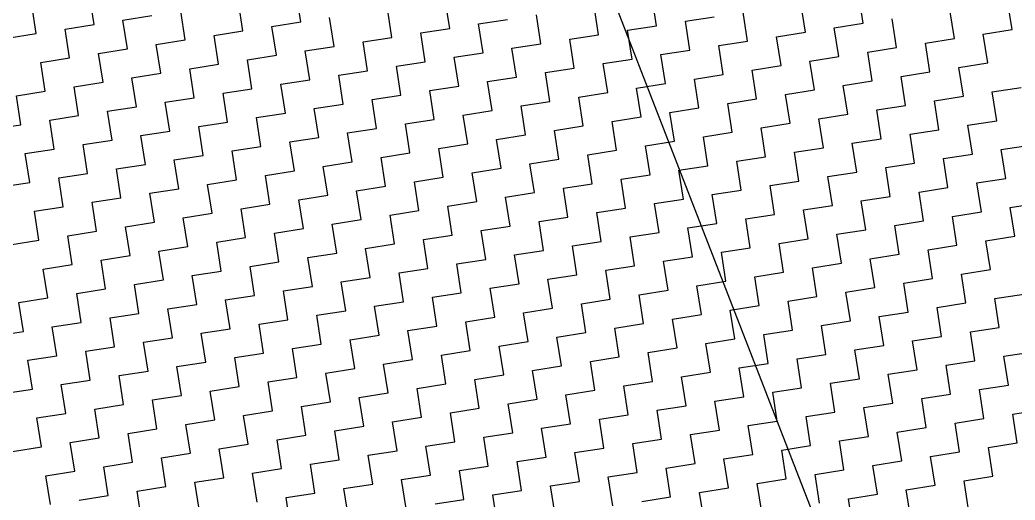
# Model space of a CAD drawing. Header units: metres. Extents: x 288492 to 290465, y 1999120 to 2001541.
# Drawn here: x 289925 to 290093.8, y 1999848.5 to 1999930 of the extents above; entities that cross this region are included whole.
import ezdxf

# ---------------------------------------------------------------- set-up
doc = ezdxf.new("R2010")
doc.units = ezdxf.units.M
doc.header["$MEASUREMENT"] = 0
doc.layers.add('POLY_HATCH', color=12, linetype='Continuous')
doc.layers.add('POLY_PARCEL', color=6, linetype='Continuous')

# ---------------------------------------------------------------- blocks, each defined once
blk = doc.blocks.new('25')
at = {"layer": 'POLY_HATCH', "linetype": 'Continuous'}
for p, q in [((289957.14, 1999895.58), (289956.38, 1999900.64)), ((289993.31, 1999895.89), (289992.54, 1999900.95)), ((290091.68, 1999895.3), (290090.91, 1999900.35)), ((289947.03, 1999894.05), (289946.26, 1999899.1)), ((289983.19, 1999894.36), (289982.43, 1999899.42)), ((290019.35, 1999894.67), (290018.59, 1999899.73)), ((290045.4, 1999893.45), (290044.64, 1999898.51)), ((290055.52, 1999894.98), (290054.75, 1999900.04)), ((290081.56, 1999893.76), (290080.8, 1999898.82)), ((290117.73, 1999894.07), (290116.96, 1999899.13)), ((289962.2, 1999896.35), (289967.26, 1999897.12)), ((289973.08, 1999892.83), (289972.31, 1999897.88)), ((290009.24, 1999893.14), (290008.47, 1999898.19)), ((290035.29, 1999891.92), (290034.52, 1999896.97)), ((290071.45, 1999892.23), (290070.69, 1999897.28)), ((290107.61, 1999892.54), (290106.85, 1999897.6)), ((289952.09, 1999894.82), (289957.14, 1999895.58)), ((289962.97, 1999891.29), (289962.2, 1999896.35)), ((289988.25, 1999895.13), (289993.31, 1999895.89)), ((289989.02, 1999890.07), (289988.25, 1999895.13)), ((289999.13, 1999891.6), (289998.36, 1999896.66)), ((290024.41, 1999895.44), (290029.47, 1999896.21)), ((290025.18, 1999890.38), (290024.41, 1999895.44)), ((290060.57, 1999895.75), (290065.63, 1999896.52)), ((290061.34, 1999890.69), (290060.57, 1999895.75)), ((290086.62, 1999894.53), (290091.68, 1999895.3)), ((290097.5, 1999891.01), (290096.73, 1999896.06)), ((289941.97, 1999893.28), (289947.03, 1999894.05)), ((289952.85, 1999889.76), (289952.09, 1999894.82)), ((289978.14, 1999893.59), (289983.19, 1999894.36)), ((289978.9, 1999888.54), (289978.14, 1999893.59)), ((290014.3, 1999893.9), (290019.35, 1999894.67)), ((290015.06, 1999888.85), (290014.3, 1999893.9)), ((290040.35, 1999892.68), (290045.4, 1999893.45)), ((290050.46, 1999894.22), (290055.52, 1999894.98)), ((290051.23, 1999889.16), (290050.46, 1999894.22)), ((290076.51, 1999892.99), (290081.56, 1999893.76)), ((290087.39, 1999889.47), (290086.62, 1999894.53)), ((290112.67, 1999893.31), (290117.73, 1999894.07)), ((290113.44, 1999888.25), (290112.67, 1999893.31)), ((289968.02, 1999892.06), (289973.08, 1999892.83)), ((289968.79, 1999887), (289968.02, 1999892.06)), ((289994.07, 1999890.84), (289999.13, 1999891.6)), ((290004.18, 1999892.37), (290009.24, 1999893.14)), ((290004.95, 1999887.31), (290004.18, 1999892.37)), ((290030.23, 1999891.15), (290035.29, 1999891.92)), ((290041.11, 1999887.63), (290040.35, 1999892.68)), ((290066.4, 1999891.46), (290071.45, 1999892.23)), ((290077.28, 1999887.94), (290076.51, 1999892.99)), ((290102.56, 1999891.77), (290107.61, 1999892.54)), ((290103.32, 1999886.72), (290102.56, 1999891.77)), ((289957.91, 1999890.53), (289962.97, 1999891.29)), ((289958.68, 1999885.47), (289957.91, 1999890.53)), ((289983.96, 1999889.3), (289989.02, 1999890.07)), ((289994.84, 1999885.78), (289994.07, 1999890.84)), ((290020.12, 1999889.62), (290025.18, 1999890.38)), ((290031, 1999886.09), (290030.23, 1999891.15)), ((290056.28, 1999889.93), (290061.34, 1999890.69)), ((290057.05, 1999884.87), (290056.28, 1999889.93)), ((290067.16, 1999886.4), (290066.4, 1999891.46)), ((290092.44, 1999890.24), (290097.5, 1999891.01)), ((290093.21, 1999885.18), (290092.44, 1999890.24)), ((289947.8, 1999888.99), (289952.85, 1999889.76)), ((289948.56, 1999883.94), (289947.8, 1999888.99)), ((289973.85, 1999887.77), (289978.9, 1999888.54)), ((289984.73, 1999884.25), (289983.96, 1999889.3)), ((290010.01, 1999888.08), (290015.06, 1999888.85)), ((290010.78, 1999883.03), (290010.01, 1999888.08)), ((290020.89, 1999884.56), (290020.12, 1999889.62)), ((290046.17, 1999888.39), (290051.23, 1999889.16)), ((290046.94, 1999883.34), (290046.17, 1999888.39)), ((290082.33, 1999888.71), (290087.39, 1999889.47)), ((290083.1, 1999883.65), (290082.33, 1999888.71)), ((290108.38, 1999887.48), (290113.44, 1999888.25)), ((289963.73, 1999886.24), (289968.79, 1999887)), ((289974.61, 1999882.71), (289973.85, 1999887.77)), ((289999.9, 1999886.55), (290004.95, 1999887.31)), ((290000.66, 1999881.49), (289999.9, 1999886.55)), ((290036.06, 1999886.86), (290041.11, 1999887.63)), ((290036.82, 1999881.8), (290036.06, 1999886.86)), ((290062.11, 1999885.64), (290067.16, 1999886.4)), ((290072.22, 1999887.17), (290077.28, 1999887.94)), ((290072.99, 1999882.12), (290072.22, 1999887.17)), ((290098.27, 1999885.95), (290103.32, 1999886.72)), ((290109.15, 1999882.43), (290108.38, 1999887.48)), ((289953.62, 1999884.7), (289958.68, 1999885.47)), ((289954.39, 1999879.65), (289953.62, 1999884.7)), ((289964.5, 1999881.18), (289963.73, 1999886.24)), ((289989.78, 1999885.01), (289994.84, 1999885.78)), ((289990.55, 1999879.96), (289989.78, 1999885.01)), ((290025.94, 1999885.33), (290031, 1999886.09)), ((290026.71, 1999880.27), (290025.94, 1999885.33)), ((290051.99, 1999884.1), (290057.05, 1999884.87)), ((290062.87, 1999880.58), (290062.11, 1999885.64)), ((290088.16, 1999884.42), (290093.21, 1999885.18)), ((290099.03, 1999880.89), (290098.27, 1999885.95)), ((289943.51, 1999883.17), (289948.56, 1999883.94)), ((289944.27, 1999878.11), (289943.51, 1999883.17)), ((289979.67, 1999883.48), (289984.73, 1999884.25)), ((289980.44, 1999878.42), (289979.67, 1999883.48)), ((290005.72, 1999882.26), (290010.78, 1999883.03)), ((290015.83, 1999883.79), (290020.89, 1999884.56)), ((290016.6, 1999878.74), (290015.83, 1999883.79)), ((290041.88, 1999882.57), (290046.94, 1999883.34)), ((290052.76, 1999879.05), (290051.99, 1999884.1)), ((290078.04, 1999882.88), (290083.1, 1999883.65)), ((290078.81, 1999877.83), (290078.04, 1999882.88)), ((290088.92, 1999879.36), (290088.16, 1999884.42)), ((290114.2, 1999883.19), (290119.26, 1999883.96)), ((290114.97, 1999878.14), (290114.2, 1999883.19)), ((289959.44, 1999880.41), (289964.5, 1999881.18)), ((289969.56, 1999881.95), (289974.61, 1999882.71)), ((289970.32, 1999876.89), (289969.56, 1999881.95)), ((289995.61, 1999880.72), (290000.66, 1999881.49)), ((290006.49, 1999877.2), (290005.72, 1999882.26)), ((290031.77, 1999881.04), (290036.82, 1999881.8)), ((290042.65, 1999877.51), (290041.88, 1999882.57)), ((290067.93, 1999881.35), (290072.99, 1999882.12)), ((290068.7, 1999876.29), (290067.93, 1999881.35)), ((290104.09, 1999881.66), (290109.15, 1999882.43)), ((290104.86, 1999876.6), (290104.09, 1999881.66)), ((289949.33, 1999878.88), (289954.39, 1999879.65)), ((289960.21, 1999875.36), (289959.44, 1999880.41)), ((289985.49, 1999879.19), (289990.55, 1999879.96)), ((289996.37, 1999875.67), (289995.61, 1999880.72)), ((290021.65, 1999879.5), (290026.71, 1999880.27)), ((290022.42, 1999874.45), (290021.65, 1999879.5)), ((290032.53, 1999875.98), (290031.77, 1999881.04)), ((290057.82, 1999879.81), (290062.87, 1999880.58)), ((290058.58, 1999874.76), (290057.82, 1999879.81)), ((290083.87, 1999878.59), (290088.92, 1999879.36)), ((290093.98, 1999880.13), (290099.03, 1999880.89)), ((290094.75, 1999875.07), (290093.98, 1999880.13)), ((289939.22, 1999877.35), (289944.27, 1999878.11)), ((289950.1, 1999873.82), (289949.33, 1999878.88)), ((289975.38, 1999877.66), (289980.44, 1999878.42)), ((289976.15, 1999872.6), (289975.38, 1999877.66)), ((289986.26, 1999874.13), (289985.49, 1999879.19)), ((290011.54, 1999877.97), (290016.6, 1999878.74)), ((290012.31, 1999872.91), (290011.54, 1999877.97)), ((290047.7, 1999878.28), (290052.76, 1999879.05)), ((290048.47, 1999873.22), (290047.7, 1999878.28)), ((290073.75, 1999877.06), (290078.81, 1999877.83)), ((290084.63, 1999873.54), (290083.87, 1999878.59)), ((290109.91, 1999877.37), (290114.97, 1999878.14)), ((289965.27, 1999876.12), (289970.32, 1999876.89)), ((289966.03, 1999871.07), (289965.27, 1999876.12)), ((290001.43, 1999876.44), (290006.49, 1999877.2)), ((290002.2, 1999871.38), (290001.43, 1999876.44)), ((290027.48, 1999875.21), (290032.53, 1999875.98)), ((290037.59, 1999876.75), (290042.65, 1999877.51)), ((290038.36, 1999871.69), (290037.59, 1999876.75)), ((290063.64, 1999875.52), (290068.7, 1999876.29)), ((290074.52, 1999872), (290073.75, 1999877.06)), ((290099.8, 1999875.84), (290104.86, 1999876.6)), ((290110.68, 1999872.31), (290109.91, 1999877.37)), ((289955.15, 1999874.59), (289960.21, 1999875.36)), ((289955.92, 1999869.53), (289955.15, 1999874.59)), ((289981.2, 1999873.37), (289986.26, 1999874.13)), ((289991.32, 1999874.9), (289996.37, 1999875.67)), ((289992.08, 1999869.84), (289991.32, 1999874.9)), ((290017.37, 1999873.68), (290022.42, 1999874.45)), ((290028.24, 1999870.16), (290027.48, 1999875.21)), ((290053.53, 1999873.99), (290058.58, 1999874.76)), ((290064.41, 1999870.47), (290063.64, 1999875.52)), ((290089.69, 1999874.3), (290094.75, 1999875.07)), ((290090.46, 1999869.25), (290089.69, 1999874.3)), ((290100.57, 1999870.78), (290099.8, 1999875.84)), ((289945.04, 1999873.06), (289950.1, 1999873.82)), ((289945.81, 1999868), (289945.04, 1999873.06)), ((289971.09, 1999871.83), (289976.15, 1999872.6)), ((289981.97, 1999868.31), (289981.2, 1999873.37)), ((290007.25, 1999872.15), (290012.31, 1999872.91)), ((290018.13, 1999868.62), (290017.37, 1999873.68)), ((290043.41, 1999872.46), (290048.47, 1999873.22)), ((290044.18, 1999867.4), (290043.41, 1999872.46)), ((290054.29, 1999868.93), (290053.53, 1999873.99)), ((290079.58, 1999872.77), (290084.63, 1999873.54)), ((290080.34, 1999867.71), (290079.58, 1999872.77)), ((290115.74, 1999873.08), (290120.79, 1999873.85)), ((290116.5, 1999868.02), (290115.74, 1999873.08)), ((289960.98, 1999870.3), (289966.03, 1999871.07)), ((289971.86, 1999866.78), (289971.09, 1999871.83)), ((289997.14, 1999870.61), (290002.2, 1999871.38)), ((290008.02, 1999867.09), (290007.25, 1999872.15)), ((290033.3, 1999870.92), (290038.36, 1999871.69)), ((290034.07, 1999865.87), (290033.3, 1999870.92)), ((290069.46, 1999871.24), (290074.52, 1999872)), ((290070.23, 1999866.18), (290069.46, 1999871.24)), ((290095.51, 1999870.01), (290100.57, 1999870.78)), ((290105.62, 1999871.55), (290110.68, 1999872.31)), ((290106.39, 1999866.49), (290105.62, 1999871.55)), ((289950.86, 1999868.77), (289955.92, 1999869.53)), ((289961.74, 1999865.24), (289960.98, 1999870.3)), ((289987.03, 1999869.08), (289992.08, 1999869.84)), ((289987.79, 1999864.02), (289987.03, 1999869.08)), ((289997.91, 1999865.56), (289997.14, 1999870.61)), ((290023.19, 1999869.39), (290028.24, 1999870.16)), ((290023.96, 1999864.33), (290023.19, 1999869.39)), ((290049.24, 1999868.17), (290054.29, 1999868.93)), ((290059.35, 1999869.7), (290064.41, 1999870.47)), ((290060.12, 1999864.65), (290059.35, 1999869.7)), ((290085.4, 1999868.48), (290090.46, 1999869.25)), ((290096.28, 1999864.96), (290095.51, 1999870.01)), ((289940.75, 1999867.23), (289945.81, 1999868)), ((289951.63, 1999863.71), (289950.86, 1999868.77)), ((289976.91, 1999867.54), (289981.97, 1999868.31)), ((289977.68, 1999862.49), (289976.91, 1999867.54)), ((290013.08, 1999867.86), (290018.13, 1999868.62)), ((290013.84, 1999862.8), (290013.08, 1999867.86)), ((290039.12, 1999866.63), (290044.18, 1999867.4)), ((290050, 1999863.11), (290049.24, 1999868.17)), ((290075.29, 1999866.95), (290080.34, 1999867.71)), ((290086.17, 1999863.42), (290085.4, 1999868.48)), ((290111.45, 1999867.26), (290116.5, 1999868.02)), ((290112.22, 1999862.2), (290111.45, 1999867.26)), ((289966.8, 1999866.01), (289971.86, 1999866.78)), ((289967.57, 1999860.95), (289966.8, 1999866.01)), ((289992.85, 1999864.79), (289997.91, 1999865.56)), ((290002.96, 1999866.32), (290008.02, 1999867.09)), ((290003.73, 1999861.27), (290002.96, 1999866.32)), ((290029.01, 1999865.1), (290034.07, 1999865.87)), ((290039.89, 1999861.58), (290039.12, 1999866.63)), ((290065.17, 1999865.41), (290070.23, 1999866.18)), ((290076.05, 1999861.89), (290075.29, 1999866.95)), ((290101.34, 1999865.72), (290106.39, 1999866.49)), ((290102.1, 1999860.67), (290101.34, 1999865.72)), ((289946.58, 1999862.94), (289951.63, 1999863.71)), ((289956.69, 1999864.48), (289961.74, 1999865.24)), ((289957.46, 1999859.42), (289956.69, 1999864.48)), ((289982.74, 1999863.25), (289987.79, 1999864.02)), ((289993.62, 1999859.73), (289992.85, 1999864.79)), ((290018.9, 1999863.57), (290023.96, 1999864.33)), ((290029.78, 1999860.04), (290029.01, 1999865.1)), ((290055.06, 1999863.88), (290060.12, 1999864.65)), ((290055.83, 1999858.82), (290055.06, 1999863.88)), ((290065.94, 1999860.36), (290065.17, 1999865.41)), ((290091.22, 1999864.19), (290096.28, 1999864.96)), ((290091.99, 1999859.13), (290091.22, 1999864.19)), ((290117.27, 1999862.97), (290122.33, 1999863.74)), ((289947.34, 1999857.89), (289946.58, 1999862.94)), ((289972.62, 1999861.72), (289977.68, 1999862.49)), ((289983.5, 1999858.2), (289982.74, 1999863.25)), ((290008.79, 1999862.03), (290013.84, 1999862.8)), ((290009.55, 1999856.98), (290008.79, 1999862.03)), ((290019.67, 1999858.51), (290018.9, 1999863.57)), ((290044.95, 1999862.34), (290050, 1999863.11)), ((290045.71, 1999857.29), (290044.95, 1999862.34)), ((290081.11, 1999862.66), (290086.17, 1999863.42)), ((290081.88, 1999857.6), (290081.11, 1999862.66)), ((290107.16, 1999861.43), (290112.22, 1999862.2)), ((290118.04, 1999857.91), (290117.27, 1999862.97)), ((289962.51, 1999860.19), (289967.57, 1999860.95)), ((289973.39, 1999856.66), (289972.62, 1999861.72)), ((289998.67, 1999860.5), (290003.73, 1999861.27)), ((289999.44, 1999855.44), (289998.67, 1999860.5)), ((290034.84, 1999860.81), (290039.89, 1999861.58)), ((290035.6, 1999855.75), (290034.84, 1999860.81)), ((290060.88, 1999859.59), (290065.94, 1999860.36)), ((290071, 1999861.12), (290076.05, 1999861.89)), ((290071.76, 1999856.07), (290071, 1999861.12)), ((290097.05, 1999859.9), (290102.1, 1999860.67)), ((290107.93, 1999856.38), (290107.16, 1999861.43)), ((289952.4, 1999858.65), (289957.46, 1999859.42)), ((289953.17, 1999853.6), (289952.4, 1999858.65)), ((289963.28, 1999855.13), (289962.51, 1999860.19)), ((289988.56, 1999858.97), (289993.62, 1999859.73)), ((289989.33, 1999853.91), (289988.56, 1999858.97)), ((290014.61, 1999857.74), (290019.67, 1999858.51)), ((290024.72, 1999859.28), (290029.78, 1999860.04)), ((290025.49, 1999854.22), (290024.72, 1999859.28)), ((290050.77, 1999858.06), (290055.83, 1999858.82)), ((290061.65, 1999854.53), (290060.88, 1999859.59)), ((290086.93, 1999858.37), (290091.99, 1999859.13)), ((290097.81, 1999854.84), (290097.05, 1999859.9)), ((289942.29, 1999857.12), (289947.34, 1999857.89)), ((289978.45, 1999857.43), (289983.5, 1999858.2)), ((289979.21, 1999852.37), (289978.45, 1999857.43)), ((290004.5, 1999856.21), (290009.55, 1999856.98)), ((290015.38, 1999852.69), (290014.61, 1999857.74)), ((290040.66, 1999856.52), (290045.71, 1999857.29)), ((290051.54, 1999853), (290050.77, 1999858.06)), ((290076.82, 1999856.83), (290081.88, 1999857.6)), ((290077.59, 1999851.78), (290076.82, 1999856.83)), ((290087.7, 1999853.31), (290086.93, 1999858.37)), ((290112.98, 1999857.14), (290118.04, 1999857.91)), ((290113.75, 1999852.09), (290112.98, 1999857.14)), ((289958.22, 1999854.36), (289963.28, 1999855.13)), ((289968.33, 1999855.9), (289973.39, 1999856.66)), ((289969.1, 1999850.84), (289968.33, 1999855.9)), ((289994.38, 1999854.68), (289999.44, 1999855.44)), ((290005.26, 1999851.15), (290004.5, 1999856.21)), ((290030.55, 1999854.99), (290035.6, 1999855.75)), ((290031.31, 1999849.93), (290030.55, 1999854.99)), ((290041.43, 1999851.46), (290040.66, 1999856.52)), ((290066.71, 1999855.3), (290071.76, 1999856.07)), ((290067.47, 1999850.24), (290066.71, 1999855.3)), ((290102.87, 1999855.61), (290107.93, 1999856.38)), ((290103.64, 1999850.55), (290102.87, 1999855.61)), ((289948.11, 1999852.83), (289953.17, 1999853.6)), ((289958.99, 1999849.31), (289958.22, 1999854.36)), ((289984.27, 1999853.14), (289989.33, 1999853.91)), ((289995.15, 1999849.62), (289994.38, 1999854.68)), ((290020.43, 1999853.45), (290025.49, 1999854.22)), ((290021.2, 1999848.4), (290020.43, 1999853.45)), ((290056.59, 1999853.77), (290061.65, 1999854.53)), ((290057.36, 1999848.71), (290056.59, 1999853.77)), ((290082.64, 1999852.54), (290087.7, 1999853.31)), ((290092.76, 1999854.08), (290097.81, 1999854.84)), ((290093.52, 1999849.02), (290092.76, 1999854.08)), ((289948.88, 1999847.77), (289948.11, 1999852.83)), ((289974.16, 1999851.61), (289979.21, 1999852.37)), ((289974.93, 1999846.55), (289974.16, 1999851.61)), ((289985.04, 1999848.09), (289984.27, 1999853.14)), ((290010.32, 1999851.92), (290015.38, 1999852.69)), ((290011.09, 1999846.86), (290010.32, 1999851.92)), ((290046.48, 1999852.23), (290051.54, 1999853)), ((290047.25, 1999847.18), (290046.48, 1999852.23)), ((290072.53, 1999851.01), (290077.59, 1999851.78)), ((290083.41, 1999847.49), (290082.64, 1999852.54)), ((290108.69, 1999851.32), (290113.75, 1999852.09)), ((289964.05, 1999850.07), (289969.1, 1999850.84)), ((289964.81, 1999845.02), (289964.05, 1999850.07)), ((290000.21, 1999850.39), (290005.26, 1999851.15)), ((290000.97, 1999845.33), (290000.21, 1999850.39)), ((290026.26, 1999849.16), (290031.31, 1999849.93)), ((290036.37, 1999850.7), (290041.43, 1999851.46)), ((290037.14, 1999845.64), (290036.37, 1999850.7)), ((290062.42, 1999849.48), (290067.47, 1999850.24)), ((290073.3, 1999845.95), (290072.53, 1999851.01)), ((290098.58, 1999849.79), (290103.64, 1999850.55)), ((290099.35, 1999844.73), (290098.58, 1999849.79)), ((290109.46, 1999846.27), (290108.69, 1999851.32)), ((289953.93, 1999848.54), (289958.99, 1999849.31)), ((289954.7, 1999843.48), (289953.93, 1999848.54)), ((289979.98, 1999847.32), (289985.04, 1999848.09)), ((289990.09, 1999848.85), (289995.15, 1999849.62)), ((289990.86, 1999843.8), (289990.09, 1999848.85)), ((290016.14, 1999847.63), (290021.2, 1999848.4)), ((290027.02, 1999844.11), (290026.26, 1999849.16)), ((290052.31, 1999847.94), (290057.36, 1999848.71)), ((290063.18, 1999844.42), (290062.42, 1999849.48)), ((290088.47, 1999848.25), (290093.52, 1999849.02)), ((290089.23, 1999843.2), (290088.47, 1999848.25)), ((289943.82, 1999847.01), (289948.88, 1999847.77)), ((289944.59, 1999841.95), (289943.82, 1999847.01)), ((289969.87, 1999845.78), (289974.93, 1999846.55)), ((289980.75, 1999842.26), (289979.98, 1999847.32)), ((290006.03, 1999846.1), (290011.09, 1999846.86)), ((290016.91, 1999842.57), (290016.14, 1999847.63)), ((290042.19, 1999846.41), (290047.25, 1999847.18)), ((290042.96, 1999841.35), (290042.19, 1999846.41)), ((290053.07, 1999842.89), (290052.31, 1999847.94)), ((290078.35, 1999846.72), (290083.41, 1999847.49)), ((290079.12, 1999841.66), (290078.35, 1999846.72)), ((290114.52, 1999847.03), (290119.57, 1999847.8)), ((290115.28, 1999841.98), (290114.52, 1999847.03)), ((289959.76, 1999844.25), (289964.81, 1999845.02)), ((289970.64, 1999840.73), (289969.87, 1999845.78)), ((289995.92, 1999844.56), (290000.97, 1999845.33)), ((289996.68, 1999839.51), (289995.92, 1999844.56)), ((290006.8, 1999841.04), (290006.03, 1999846.1)), ((290032.08, 1999844.87), (290037.14, 1999845.64)), ((290032.85, 1999839.82), (290032.08, 1999844.87)), ((290068.24, 1999845.19), (290073.3, 1999845.95)), ((290069.01, 1999840.13), (290068.24, 1999845.19)), ((290094.29, 1999843.96), (290099.35, 1999844.73)), ((290104.4, 1999845.5), (290109.46, 1999846.27)), ((290105.17, 1999840.44), (290104.4, 1999845.5)), ((289949.64, 1999842.72), (289954.7, 1999843.48)), ((289960.52, 1999839.19), (289959.76, 1999844.25)), ((289985.8, 1999843.03), (289990.86, 1999843.8)), ((289986.57, 1999837.97), (289985.8, 1999843.03)), ((290021.97, 1999843.34), (290027.02, 1999844.11)), ((290022.73, 1999838.28), (290021.97, 1999843.34)), ((290048.02, 1999842.12), (290053.07, 1999842.89)), ((290058.13, 1999843.65), (290063.18, 1999844.42)), ((290058.9, 1999838.6), (290058.13, 1999843.65)), ((290084.18, 1999842.43), (290089.23, 1999843.2)), ((290095.06, 1999838.91), (290094.29, 1999843.96)), ((289939.53, 1999841.18), (289944.59, 1999841.95)), ((289950.41, 1999837.66), (289949.64, 1999842.72)), ((289975.69, 1999841.5), (289980.75, 1999842.26)), ((289976.46, 1999836.44), (289975.69, 1999841.5)), ((290011.85, 1999841.81), (290016.91, 1999842.57)), ((290012.62, 1999836.75), (290011.85, 1999841.81)), ((290037.9, 1999840.59), (290042.96, 1999841.35)), ((290048.78, 1999837.06), (290048.02, 1999842.12)), ((290074.06, 1999840.9), (290079.12, 1999841.66)), ((290084.94, 1999837.37), (290084.18, 1999842.43)), ((290110.23, 1999841.21), (290115.28, 1999841.98)), ((290110.99, 1999836.15), (290110.23, 1999841.21)), ((289965.58, 1999839.96), (289970.64, 1999840.73)), ((289966.35, 1999834.91), (289965.58, 1999839.96)), ((289991.63, 1999838.74), (289996.68, 1999839.51)), ((290001.74, 1999840.27), (290006.8, 1999841.04)), ((290002.51, 1999835.22), (290001.74, 1999840.27)), ((290027.79, 1999839.05), (290032.85, 1999839.82)), ((290038.67, 1999835.53), (290037.9, 1999840.59)), ((290063.95, 1999839.36), (290069.01, 1999840.13)), ((290064.72, 1999834.31), (290063.95, 1999839.36)), ((290074.83, 1999835.84), (290074.06, 1999840.9)), ((290100.11, 1999839.67), (290105.17, 1999840.44)), ((290100.88, 1999834.62), (290100.11, 1999839.67)), ((289945.35, 1999836.89), (289950.41, 1999837.66)), ((289955.47, 1999838.43), (289960.52, 1999839.19)), ((289956.23, 1999833.37), (289955.47, 1999838.43)), ((289981.52, 1999837.21), (289986.57, 1999837.97)), ((289992.4, 1999833.68), (289991.63, 1999838.74)), ((290017.68, 1999837.52), (290022.73, 1999838.28)), ((290028.56, 1999833.99), (290027.79, 1999839.05)), ((290053.84, 1999837.83), (290058.9, 1999838.6)), ((290054.61, 1999832.77), (290053.84, 1999837.83)), ((290090, 1999838.14), (290095.06, 1999838.91)), ((290090.77, 1999833.08), (290090, 1999838.14)), ((290116.05, 1999836.92), (290121.11, 1999837.69)), ((289946.12, 1999831.84), (289945.35, 1999836.89)), ((289971.4, 1999835.67), (289976.46, 1999836.44)), ((289982.28, 1999832.15), (289981.52, 1999837.21)), ((290007.56, 1999835.98), (290012.62, 1999836.75)), ((290008.33, 1999830.93), (290007.56, 1999835.98)), ((290018.44, 1999832.46), (290017.68, 1999837.52)), ((290043.73, 1999836.3), (290048.78, 1999837.06)), ((290044.49, 1999831.24), (290043.73, 1999836.3)), ((290069.77, 1999835.07), (290074.83, 1999835.84)), ((290079.89, 1999836.61), (290084.94, 1999837.37)), ((290080.65, 1999831.55), (290079.89, 1999836.61)), ((290105.94, 1999835.39), (290110.99, 1999836.15)), ((290116.82, 1999831.86), (290116.05, 1999836.92)), ((289961.29, 1999834.14), (289966.35, 1999834.91)), ((289962.06, 1999829.08), (289961.29, 1999834.14)), ((289972.17, 1999830.62), (289971.4, 1999835.67)), ((289997.45, 1999834.45), (290002.51, 1999835.22)), ((289998.22, 1999829.39), (289997.45, 1999834.45)), ((290033.61, 1999834.76), (290038.67, 1999835.53)), ((290034.38, 1999829.71), (290033.61, 1999834.76)), ((290059.66, 1999833.54), (290064.72, 1999834.31)), ((290070.54, 1999830.02), (290069.77, 1999835.07)), ((290095.82, 1999833.85), (290100.88, 1999834.62)), ((290106.7, 1999830.33), (290105.94, 1999835.39)), ((289951.18, 1999832.6), (289956.23, 1999833.37)), ((289951.94, 1999827.55), (289951.18, 1999832.6)), ((289987.34, 1999832.92), (289992.4, 1999833.68)), ((289988.11, 1999827.86), (289987.34, 1999832.92)), ((290013.39, 1999831.69), (290018.44, 1999832.46)), ((290023.5, 1999833.23), (290028.56, 1999833.99)), ((290024.27, 1999828.17), (290023.5, 1999833.23)), ((290049.55, 1999832.01), (290054.61, 1999832.77)), ((290060.43, 1999828.48), (290059.66, 1999833.54)), ((290085.71, 1999832.32), (290090.77, 1999833.08)), ((290096.59, 1999828.8), (290095.82, 1999833.85)), ((289941.06, 1999831.07), (289946.12, 1999831.84)), ((289967.11, 1999829.85), (289972.17, 1999830.62)), ((289977.23, 1999831.38), (289982.28, 1999832.15)), ((289977.99, 1999826.33), (289977.23, 1999831.38)), ((290003.27, 1999830.16), (290008.33, 1999830.93)), ((290014.15, 1999826.64), (290013.39, 1999831.69)), ((290039.44, 1999830.47), (290044.49, 1999831.24)), ((290050.32, 1999826.95), (290049.55, 1999832.01)), ((290075.6, 1999830.78), (290080.65, 1999831.55)), ((290076.37, 1999825.73), (290075.6, 1999830.78)), ((290086.48, 1999827.26), (290085.71, 1999832.32)), ((290111.76, 1999831.1), (290116.82, 1999831.86)), ((290112.53, 1999826.04), (290111.76, 1999831.1)), ((289957, 1999828.31), (289962.06, 1999829.08)), ((289967.88, 1999824.79), (289967.11, 1999829.85)), ((289993.16, 1999828.63), (289998.22, 1999829.39)), ((290004.04, 1999825.1), (290003.27, 1999830.16)), ((290029.32, 1999828.94), (290034.38, 1999829.71)), ((290030.09, 1999823.88), (290029.32, 1999828.94)), ((290040.2, 1999825.42), (290039.44, 1999830.47)), ((290065.49, 1999829.25), (290070.54, 1999830.02)), ((290066.25, 1999824.19), (290065.49, 1999829.25)), ((290101.65, 1999829.56), (290106.7, 1999830.33)), ((290102.41, 1999824.51), (290101.65, 1999829.56)), ((289946.89, 1999826.78), (289951.94, 1999827.55)), ((289957.77, 1999823.26), (289957, 1999828.31)), ((289983.05, 1999827.09), (289988.11, 1999827.86)), ((289993.93, 1999823.57), (289993.16, 1999828.63)), ((290019.21, 1999827.4), (290024.27, 1999828.17)), ((290019.98, 1999822.35), (290019.21, 1999827.4)), ((290055.37, 1999827.72), (290060.43, 1999828.48)), ((290056.14, 1999822.66), (290055.37, 1999827.72)), ((290081.42, 1999826.49), (290086.48, 1999827.26)), ((290091.53, 1999828.03), (290096.59, 1999828.8)), ((290092.3, 1999822.97), (290091.53, 1999828.03)), ((290117.58, 1999826.81), (290122.64, 1999827.57)), ((289947.65, 1999821.72), (289946.89, 1999826.78)), ((289972.94, 1999825.56), (289977.99, 1999826.33)), ((289973.7, 1999820.5), (289972.94, 1999825.56)), ((289983.82, 1999822.04), (289983.05, 1999827.09)), ((290009.1, 1999825.87), (290014.15, 1999826.64)), ((290009.86, 1999820.81), (290009.1, 1999825.87)), ((290035.15, 1999824.65), (290040.2, 1999825.42)), ((290045.26, 1999826.18), (290050.32, 1999826.95)), ((290046.03, 1999821.13), (290045.26, 1999826.18)), ((290071.31, 1999824.96), (290076.37, 1999825.73)), ((290082.19, 1999821.44), (290081.42, 1999826.49)), ((290107.47, 1999825.27), (290112.53, 1999826.04)), ((290118.35, 1999821.75), (290117.58, 1999826.81)), ((289962.82, 1999824.03), (289967.88, 1999824.79)), ((289963.59, 1999818.97), (289962.82, 1999824.03)), ((289998.99, 1999824.34), (290004.04, 1999825.1)), ((289999.75, 1999819.28), (289998.99, 1999824.34)), ((290025.03, 1999823.12), (290030.09, 1999823.88)), ((290035.91, 1999819.59), (290035.15, 1999824.65)), ((290061.2, 1999823.43), (290066.25, 1999824.19)), ((290072.08, 1999819.9), (290071.31, 1999824.96)), ((290097.36, 1999823.74), (290102.41, 1999824.51)), ((290098.12, 1999818.68), (290097.36, 1999823.74)), ((290108.24, 1999820.22), (290107.47, 1999825.27)), ((289952.71, 1999822.49), (289957.77, 1999823.26)), ((289953.48, 1999817.44), (289952.71, 1999822.49)), ((289978.76, 1999821.27), (289983.82, 1999822.04)), ((289988.87, 1999822.8), (289993.93, 1999823.57)), ((289989.64, 1999817.75), (289988.87, 1999822.8)), ((290014.92, 1999821.58), (290019.98, 1999822.35)), ((290025.8, 1999818.06), (290025.03, 1999823.12)), ((290051.08, 1999821.89), (290056.14, 1999822.66)), ((290061.96, 1999818.37), (290061.2, 1999823.43)), ((290087.24, 1999822.21), (290092.3, 1999822.97)), ((290088.01, 1999817.15), (290087.24, 1999822.21)), ((289942.6, 1999820.96), (289947.65, 1999821.72)), ((289968.65, 1999819.74), (289973.7, 1999820.5)), ((289979.53, 1999816.21), (289978.76, 1999821.27)), ((290004.81, 1999820.05), (290009.86, 1999820.81)), ((290015.69, 1999816.52), (290014.92, 1999821.58)), ((290040.97, 1999820.36), (290046.03, 1999821.13)), ((290041.74, 1999815.3), (290040.97, 1999820.36)), ((290051.85, 1999816.84), (290051.08, 1999821.89)), ((290077.13, 1999820.67), (290082.19, 1999821.44)), ((290077.9, 1999815.61), (290077.13, 1999820.67)), ((290103.18, 1999819.45), (290108.24, 1999820.22)), ((290113.29, 1999820.98), (290118.35, 1999821.75)), ((290114.06, 1999815.93), (290113.29, 1999820.98)), ((289958.53, 1999818.2), (289963.59, 1999818.97)), ((289969.41, 1999814.68), (289968.65, 1999819.74)), ((289994.7, 1999818.51), (289999.75, 1999819.28)), ((289995.46, 1999813.46), (289994.7, 1999818.51)), ((290005.58, 1999814.99), (290004.81, 1999820.05)), ((290030.86, 1999818.83), (290035.91, 1999819.59)), ((290031.62, 1999813.77), (290030.86, 1999818.83)), ((290067.02, 1999819.14), (290072.08, 1999819.9)), ((290067.79, 1999814.08), (290067.02, 1999819.14)), ((290093.07, 1999817.92), (290098.12, 1999818.68)), ((290103.95, 1999814.39), (290103.18, 1999819.45)), ((289948.42, 1999816.67), (289953.48, 1999817.44)), ((289959.3, 1999813.15), (289958.53, 1999818.2)), ((289984.58, 1999816.98), (289989.64, 1999817.75)), ((289985.35, 1999811.92), (289984.58, 1999816.98)), ((290020.74, 1999817.29), (290025.8, 1999818.06)), ((290021.51, 1999812.24), (290020.74, 1999817.29)), ((290046.79, 1999816.07), (290051.85, 1999816.84)), ((290056.91, 1999817.6), (290061.96, 1999818.37)), ((290057.67, 1999812.55), (290056.91, 1999817.6)), ((290082.96, 1999816.38), (290088.01, 1999817.15)), ((290093.84, 1999812.86), (290093.07, 1999817.92)), ((289949.19, 1999811.61), (289948.42, 1999816.67)), ((289974.47, 1999815.45), (289979.53, 1999816.21)), ((289975.24, 1999810.39), (289974.47, 1999815.45)), ((290000.52, 1999814.22), (290005.58, 1999814.99)), ((290010.63, 1999815.76), (290015.69, 1999816.52)), ((290011.4, 1999810.7), (290010.63, 1999815.76)), ((290036.68, 1999814.54), (290041.74, 1999815.3)), ((290047.56, 1999811.01), (290046.79, 1999816.07)), ((290072.84, 1999814.85), (290077.9, 1999815.61)), ((290083.72, 1999811.33), (290082.96, 1999816.38)), ((290109, 1999815.16), (290114.06, 1999815.93)), ((290109.77, 1999810.1), (290109, 1999815.16)), ((289964.36, 1999813.91), (289969.41, 1999814.68)), ((289965.12, 1999808.86), (289964.36, 1999813.91)), ((289990.41, 1999812.69), (289995.46, 1999813.46)), ((290001.29, 1999809.17), (290000.52, 1999814.22)), ((290026.57, 1999813), (290031.62, 1999813.77)), ((290037.45, 1999809.48), (290036.68, 1999814.54)), ((290062.73, 1999813.31), (290067.79, 1999814.08)), ((290063.5, 1999808.26), (290062.73, 1999813.31)), ((290073.61, 1999809.79), (290072.84, 1999814.85)), ((290098.89, 1999813.63), (290103.95, 1999814.39)), ((290099.66, 1999808.57), (290098.89, 1999813.63)), ((289954.24, 1999812.38), (289959.3, 1999813.15)), ((289991.17, 1999807.63), (289990.41, 1999812.69)), ((290016.46, 1999811.47), (290021.51, 1999812.24)), ((290027.33, 1999807.95), (290026.57, 1999813)), ((290052.62, 1999811.78), (290057.67, 1999812.55)), ((290088.78, 1999812.09), (290093.84, 1999812.86)), ((290089.55, 1999807.04), (290088.78, 1999812.09))]:
    blk.add_line(p, q, dxfattribs=at)
at = {"layer": 'POLY_PARCEL'}
blk.add_line((290038.99, 1999922.99), (290084.33, 1999804.9), dxfattribs=at)

msp = doc.modelspace()

# ---------------------------------------------------------------- block references
at = {"xscale": 0.9698261639439751, "yscale": 0.9698261639439751, "zscale": 0.9698261639439751, "rotation": 0.222768048152709}
msp.add_blockref('25', (16272.72, 59299.43), dxfattribs=at)

doc.saveas('drawing.dxf')
